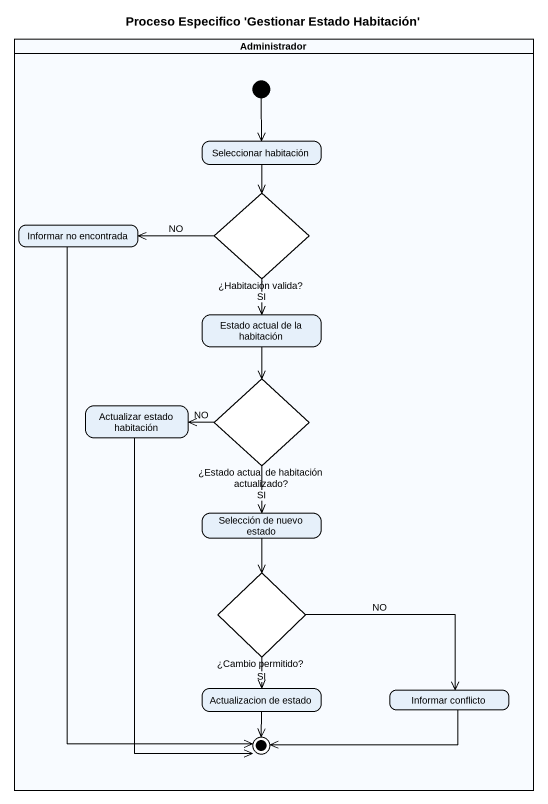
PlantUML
@startuml
title Proceso Especifico 'Gestionar Estado Habitación'
hide empty description
state Administrador <<partition>> {
  state "Seleccionar habitación" as Seleccionar_habitación
  state "¿Habitación valida?" as Habitación_valida <<choice>>
  state "Informar no encontrada" as Informar_no_encontrada
  state "Estado actual de la habitación" as Estado_actual_de_la
  state "Actualizar estado habitación" as Actualizar_estado_habitación
  state "¿Estado actual de habitación actualizado?" as Estado_actual_de_habitación <<choice>>
  state "Selección de nuevo estado" as Selección_de_nuevo_estado
  state "¿Cambio permitido?" as Cambio_permitido <<choice>>
  state "Actualizacion de estado" as Actualizacion_de_estado
  state "Informar conflicto" as Informar_conflicto
  [*] --> Seleccionar_habitación
  Informar_no_encontrada --> [*]
  Actualizar_estado_habitación --> [*]
  Actualizacion_de_estado --> [*]
  Informar_conflicto -left-> [*]
}
Seleccionar_habitación --> Habitación_valida
Habitación_valida -left-> Informar_no_encontrada : NO
Habitación_valida --> Estado_actual_de_la : SI
Estado_actual_de_la --> Estado_actual_de_habitación
Estado_actual_de_habitación -left-> Actualizar_estado_habitación : NO
Estado_actual_de_habitación --> Selección_de_nuevo_estado : SI
Selección_de_nuevo_estado --> Cambio_permitido
Cambio_permitido --> Actualizacion_de_estado : SI
Cambio_permitido -right-> Informar_conflicto : NO
@enduml
